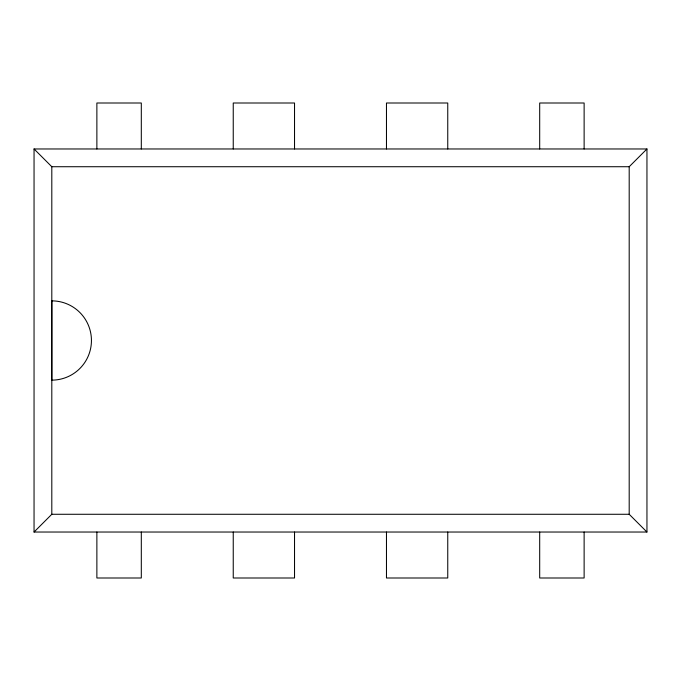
<?xml version="1.0" encoding="UTF-8"?>
<svg xmlns="http://www.w3.org/2000/svg" width="681" height="681" viewBox="0 0 681 681"><rect width="100%" height="100%" fill="white"/><g stroke="black" fill="none" stroke-linecap="round" stroke-linejoin="round"><path stroke-width="1.02" d="M34.05 532.031L51.807 514.274L629.193 514.274L646.95 532.031L646.95 148.969L34.05 148.969L34.05 532.031L646.95 532.031M34.05 148.969L51.807 166.726L629.193 166.726L646.95 148.969M629.193 166.726L629.193 514.274M584.128 148.969L584.128 103.001L539.692 103.001L539.692 148.969M584.128 532.031L584.128 577.999L539.692 577.999L539.692 532.031M447.757 148.969L447.757 103.001L386.467 103.001L386.467 148.969M447.757 532.031L447.757 577.999L386.467 577.999L386.467 532.031M294.532 148.969L294.532 103.001L233.242 103.001L233.242 148.969M294.532 532.031L294.532 577.999L233.242 577.999L233.242 532.031M141.308 148.969L141.308 103.001L96.872 103.001L96.872 148.969M141.308 532.031L141.308 577.999L96.872 577.999L96.872 532.031M51.807 166.726L51.807 514.274M51.807 300.866L51.807 380.134A39.634 39.634 0 0 0 91.441 340.5A39.634 39.634 0 0 0 51.807 300.866"/></g></svg>
